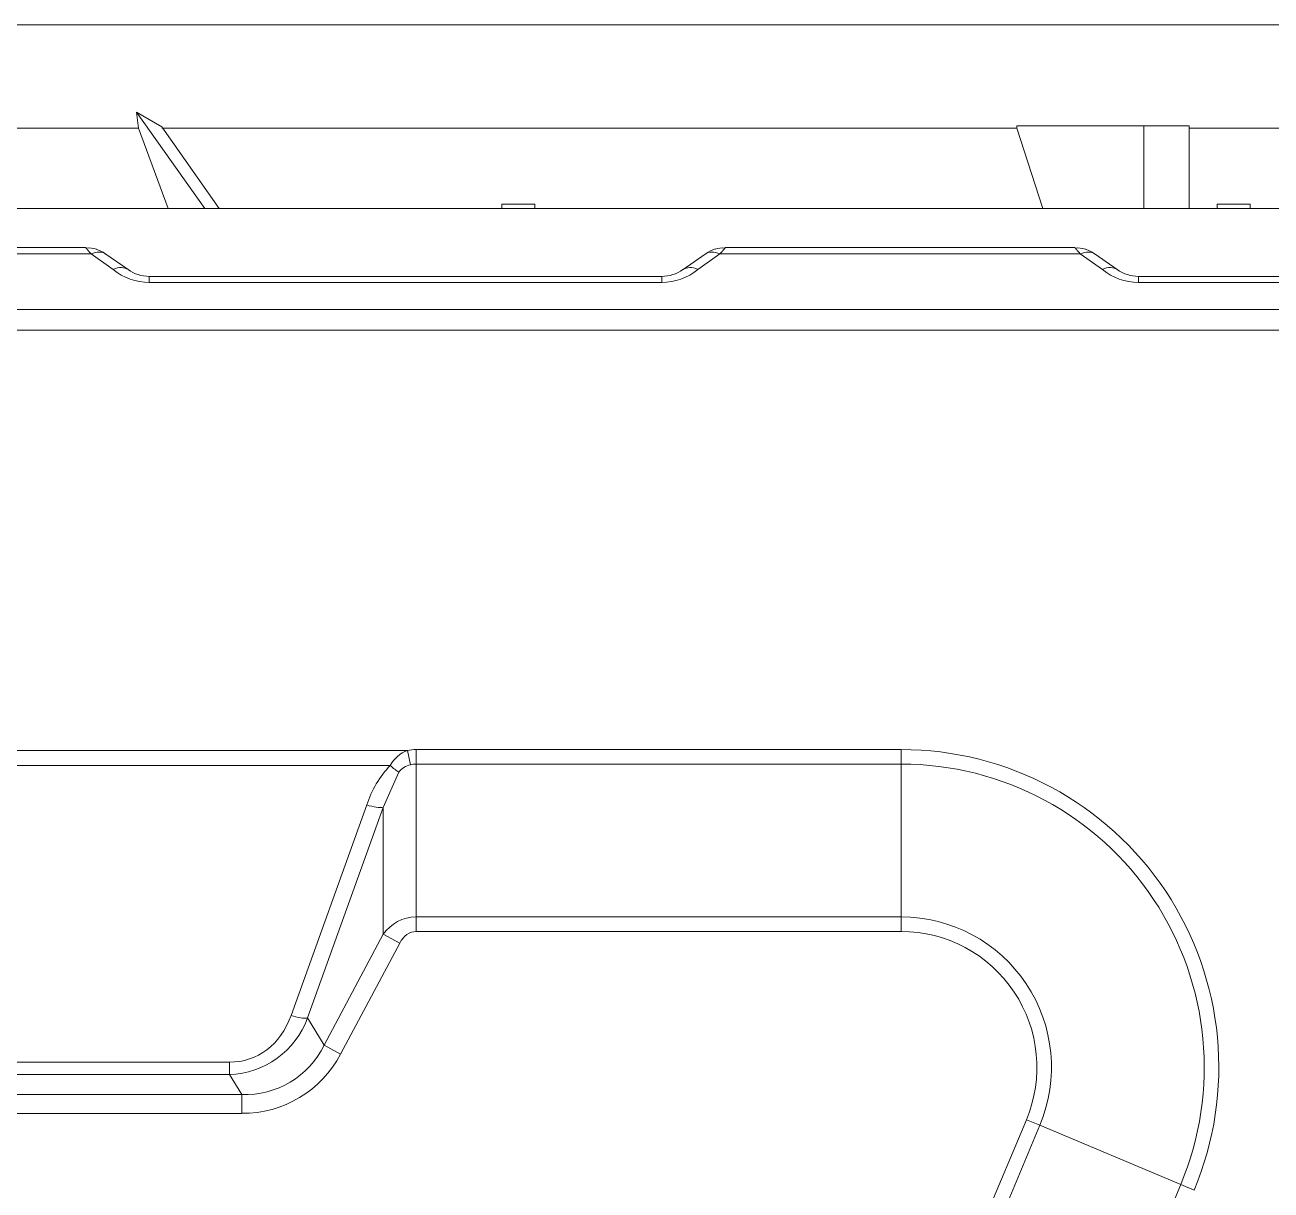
# Model space of a CAD drawing. Header units: millimetres. Extents: x 113490 to 142599, y -20467 to 115.
# Drawn here: x 123045.3 to 123347.7, y -6368.3 to -6085.7 of the extents above; entities that cross this region are included whole.
import ezdxf

# ---------------------------------------------------------------- set-up
doc = ezdxf.new("R2010")
doc.units = ezdxf.units.MM
doc.layers.add('DV1_0', color=7, linetype='Continuous')

msp = doc.modelspace()

# ---------------------------------------------------------------- linework, layer by layer
at = {"layer": 'DV1_0', "color": 7, "linetype": 'Continuous', "lineweight": 15}
for p, q in [((123425.76, -6085.69), (122494.76, -6085.69)), ((123072.41, -6106.81), (123078.51, -6110.43)), ((123072.41, -6106.81), (123072.9, -6110.72)), ((123088.94, -6130.18), (123072.41, -6106.81)), ((123092.47, -6130.18), (123078.51, -6110.43)), ((123285.96, -6110.18), (123286.02, -6110.72)), ((123285.96, -6110.18), (123316.79, -6110.18)), ((123316.79, -6110.18), (123327.81, -6110.18)), ((123316.79, -6110.18), (123316.79, -6130.18)), ((123327.81, -6110.18), (123327.81, -6130.18)), ((123072.9, -6110.72), (122847.62, -6110.72)), ((123072.9, -6110.72), (123080.1, -6130.18)), ((123286.02, -6110.72), (123078.54, -6110.72)), ((123286.02, -6110.72), (123292.32, -6130.18)), ((123414.42, -6110.72), (123327.81, -6110.72)), ((123457.6, -6130.18), (122463.69, -6130.18)), ((123169, -6129.18), (123161, -6129.18)), ((123161, -6129.18), (123161, -6130.18)), ((123169, -6130.18), (123169, -6129.18)), ((123342.56, -6129.18), (123334.56, -6129.18)), ((123334.56, -6129.18), (123334.56, -6130.18)), ((123342.56, -6130.18), (123342.56, -6129.18)), ((123060.04, -6139.68), (122860.48, -6139.68)), ((123300.04, -6139.68), (123215.28, -6139.68)), ((123064.95, -6141.28), (123064.71, -6141.11)), ((123070.34, -6145.05), (123064.95, -6141.28)), ((123210.37, -6141.28), (123204.99, -6145.05)), ((123210.61, -6141.11), (123210.37, -6141.28)), ((123304.71, -6141.11), (123304.95, -6141.28)), ((123304.95, -6141.28), (123310.34, -6145.05)), ((123199.82, -6146.68), (123075.5, -6146.68)), ((123315.5, -6146.68), (123439.82, -6146.68))]:
    msp.add_line(p, q, dxfattribs=at)
at = {"layer": 'DV1_0', "color": 7, "linetype": 'Continuous', "lineweight": 20}
for p, q in [((123061.37, -6141.22), (122859.15, -6141.22)), ((123066.76, -6144.99), (123061.37, -6141.22)), ((123213.95, -6141.22), (123208.57, -6144.99)), ((123301.37, -6141.22), (123213.95, -6141.22)), ((123301.37, -6141.22), (123306.76, -6144.99)), ((123075.5, -6146.68), (123075.5, -6148.14)), ((123199.82, -6146.68), (123199.82, -6148.14)), ((123315.5, -6148.14), (123315.5, -6146.68)), ((123199.82, -6148.14), (123075.5, -6148.14)), ((123315.5, -6148.14), (123439.82, -6148.14)), ((122488.26, -6154.76), (123517.88, -6154.76)), ((122488.26, -6159.73), (123517.88, -6159.73)), ((123140.25, -6261.47), (123257.92, -6261.47)), ((123140.25, -6261.47), (123140.25, -6265.01)), ((123257.92, -6265.01), (123257.92, -6261.47)), ((122782.38, -6261.68), (123138.14, -6261.68)), ((123138.14, -6261.68), (123138.84, -6265.18)), ((122786.58, -6265.31), (123133.94, -6265.31)), ((123132.26, -6275.5), (123136.04, -6266.97)), ((123140.25, -6302.08), (123140.25, -6265.01)), ((123140.25, -6265.01), (123257.92, -6265.01)), ((123257.92, -6302.08), (123257.92, -6265.01)), ((123109.89, -6326.01), (123128.27, -6274.91)), ((123113.88, -6326.6), (123132.26, -6275.5)), ((123132.26, -6306.3), (123132.26, -6275.5)), ((123140.25, -6305.61), (123140.25, -6302.08)), ((123140.25, -6302.08), (123257.92, -6302.08)), ((123257.92, -6305.61), (123257.92, -6302.08)), ((123117.92, -6333.22), (123132.26, -6306.3)), ((123136.25, -6308.43), (123132.26, -6306.3)), ((123140.25, -6305.61), (123257.92, -6305.61)), ((123121.91, -6335.35), (123136.25, -6308.43)), ((123113.88, -6326.6), (123117.92, -6333.22)), ((123121.91, -6335.35), (123117.92, -6333.22)), ((122825.58, -6337.31), (123094.94, -6337.31)), ((123094.94, -6340.3), (123094.94, -6337.31)), ((122825.58, -6340.3), (123094.94, -6340.3)), ((123094.94, -6340.3), (123097.93, -6345.2)), ((122822.6, -6345.2), (123097.93, -6345.2)), ((123097.93, -6349.73), (123097.93, -6345.2)), ((122822.6, -6349.73), (123097.93, -6349.73)), ((123288.29, -6351.28), (123229.39, -6491.73)), ((123288.29, -6351.28), (123291.55, -6352.64)), ((123291.55, -6352.64), (123232.65, -6493.1)), ((123291.55, -6352.64), (123325.74, -6366.98)), ((123325.74, -6366.98), (123050.93, -7022.32)), ((123325.74, -6366.98), (123329, -6368.35))]:
    msp.add_line(p, q, dxfattribs=at)
at = {"layer": 'DV1_0', "color": 7, "linetype": 'Continuous', "lineweight": 15}
for centre, radius, start, end in [((123060.83, -6145.14), 5.36, 69.9142, 97.2184), ((123060.04, -6147.99), 8.31, 55, 72.2319), ((123215.28, -6147.99), 8.31, 106.9484, 125), ((123214.48, -6144.96), 5.18, 82.4063, 109.1972), ((123300.84, -6144.96), 5.18, 70.8028, 97.5937), ((123300.04, -6147.99), 8.31, 55, 74.1034), ((123075.5, -6137.68), 9, 235, 270), ((123199.82, -6137.68), 9, 270, 305), ((123315.5, -6137.68), 9, 235, 270)]:
    msp.add_arc(centre, radius, start, end, dxfattribs=at)
at = {"layer": 'DV1_0', "color": 7, "linetype": 'Continuous', "lineweight": 20}
for centre, radius, start, end in [((123075.3, -6135), 13.14, 229.4667, 270.8885), ((123200.03, -6135), 13.14, 269.1115, 310.5333), ((123315.3, -6135), 13.14, 229.4667, 270.8885), ((123140.25, -6272.17), 10.7, 90.0205, 101.3741), ((123257.92, -6338.54), 77.07, 337.25, 90), ((123141, -6269.23), 8.07, 110.7215, 150.9615), ((123152.39, -6282.69), 25.34, 136.7081, 162.1283), ((123140.02, -6270.1), 5.06, 103.4595, 141.8119), ((123140.25, -6270.77), 5.76, 90.0565, 104.1625), ((123257.92, -6338.54), 73.54, 337.25, 90), ((123140.33, -6311.89), 9.82, 90.4762, 145.2659), ((123257.92, -6338.54), 36.46, 337.25, 90), ((123257.92, -6338.54), 32.93, 337.25, 90), ((123094.29, -6319.46), 20.85, 271.7853, 339.9934), ((123098.64, -6323.71), 21.5, 268.1141, 333.7439), ((123098.18, -6322.96), 26.77, 269.4613, 332.436)]:
    msp.add_arc(centre, radius, start, end, dxfattribs=at)
at = {"layer": 'DV1_0', "color": 7, "linetype": 'Continuous', "lineweight": 15}
for centre, major_axis, start_param, end_param in [((123061.37, -6146.39), (3.58, 5.11), 0, 0.82425), ((123213.95, -6146.39), (-3.58, 5.11), 5.458935, 6.283185), ((123301.37, -6146.39), (-3.58, -5.11), 3.141593, 3.965842), ((123066.76, -6150.16), (3.58, 5.11), 0, 0.82425), ((123208.57, -6150.16), (-3.58, 5.11), 5.458935, 6.283185), ((123306.76, -6150.16), (-3.58, -5.11), 3.141593, 3.965842)]:
    msp.add_ellipse(centre, major_axis=major_axis, ratio=0.647809, start_param=start_param, end_param=end_param, dxfattribs=at)
at = {"layer": 'DV1_0', "color": 7, "linetype": 'Continuous', "lineweight": 20}
for centre, major_axis, ratio, start_param, end_param in [((123133.94, -6263.77), (3.48, -3.59), 0.220719, 4.935998, 5.565263), ((123128.27, -6273.37), (4.7, -1.69), 0.292381, 4.817177, 5.822019), ((123140.24, -6312.67), (0.01, 7.05), 0.707954, 0.001094, 0.927445), ((123090.14, -6311.33), (-10.95, 24.71), 0.7344, 2.826953, 3.797155), ((123109.89, -6324.47), (4.7, -1.69), 0.292381, 4.817177, 5.822019)]:
    msp.add_ellipse(centre, major_axis=major_axis, ratio=ratio, start_param=start_param, end_param=end_param, dxfattribs=at)
at = {"layer": 'DV1_0', "color": 7, "linetype": 'Continuous', "lineweight": 15}
for points, knots in [([(123060.15, -6139.82), (123060.14, -6139.81), (123060.12, -6139.78), (123060.09, -6139.75), (123060.07, -6139.72), (123060.06, -6139.7), (123060.05, -6139.69), (123060.05, -6139.68), (123060.04, -6139.68), (123060.04, -6139.68), (123060.04, -6139.68)], [0.7509567, 0.7509567, 0.7509567, 0.7509567, 0.7916016, 0.8314503, 0.8682579, 0.9005755, 0.9291212, 0.954231, 0.9772561, 1, 1, 1, 1]), ([(123215.28, -6139.68), (123215.28, -6139.68), (123215.28, -6139.68), (123215.28, -6139.68), (123215.27, -6139.69), (123215.26, -6139.7), (123215.25, -6139.72), (123215.23, -6139.75), (123215.2, -6139.78), (123215.18, -6139.8), (123215.17, -6139.82)], [0, 0, 0, 0, 0.0225374, 0.0454989, 0.0704143, 0.098741, 0.1307988, 0.1673279, 0.2070823, 0.2462765, 0.2462765, 0.2462765, 0.2462765]), ([(123300.04, -6139.68), (123300.04, -6139.68), (123300.04, -6139.68), (123300.05, -6139.68), (123300.05, -6139.69), (123300.06, -6139.7), (123300.07, -6139.72), (123300.09, -6139.75), (123300.12, -6139.78), (123300.14, -6139.8), (123300.15, -6139.82)], [0, 0, 0, 0, 0.0224356, 0.0453537, 0.0705465, 0.0992692, 0.1318335, 0.1687345, 0.2084763, 0.2462763, 0.2462763, 0.2462763, 0.2462763])]:
    msp.add_open_spline(points, degree=3, knots=knots, dxfattribs=at)
at = {"layer": 'DV1_0', "color": 7, "linetype": 'Continuous', "lineweight": 20}
for points, knots in [([(123061.37, -6141.22), (123061.33, -6141.18), (123061.25, -6141.09), (123061.15, -6140.98), (123061.04, -6140.86), (123060.95, -6140.76), (123060.86, -6140.66), (123060.78, -6140.56), (123060.7, -6140.48), (123060.63, -6140.39), (123060.56, -6140.31), (123060.49, -6140.24), (123060.44, -6140.17), (123060.38, -6140.1), (123060.33, -6140.04), (123060.28, -6139.98), (123060.23, -6139.92), (123060.19, -6139.87), (123060.16, -6139.84), (123060.15, -6139.82)], [0, 0, 0, 0, 0.0543588, 0.1067058, 0.1570709, 0.205627, 0.2525109, 0.2978687, 0.3418474, 0.3846002, 0.4262902, 0.467097, 0.5072271, 0.5469309, 0.586537, 0.626506, 0.6676125, 0.7095209, 0.7509567, 0.7509567, 0.7509567, 0.7509567]), ([(123215.17, -6139.82), (123215.17, -6139.82), (123215.16, -6139.83), (123215.13, -6139.87), (123215.09, -6139.92), (123215.05, -6139.98), (123215, -6140.04), (123214.94, -6140.1), (123214.89, -6140.17), (123214.83, -6140.24), (123214.77, -6140.31), (123214.7, -6140.39), (123214.62, -6140.48), (123214.55, -6140.56), (123214.46, -6140.66), (123214.37, -6140.76), (123214.28, -6140.86), (123214.18, -6140.98), (123214.07, -6141.09), (123213.99, -6141.18), (123213.95, -6141.22)], [0.2462765, 0.2462765, 0.2462765, 0.2462765, 0.2478004, 0.2893052, 0.3313103, 0.3725387, 0.4126163, 0.4523132, 0.4921018, 0.5323136, 0.5732018, 0.614975, 0.657814, 0.7018834, 0.7473364, 0.7943251, 0.84298, 0.893508, 0.9458809, 1, 1, 1, 1]), ([(123300.15, -6139.82), (123300.15, -6139.82), (123300.16, -6139.83), (123300.19, -6139.87), (123300.23, -6139.92), (123300.28, -6139.98), (123300.33, -6140.04), (123300.38, -6140.1), (123300.44, -6140.17), (123300.49, -6140.24), (123300.56, -6140.31), (123300.63, -6140.39), (123300.7, -6140.48), (123300.78, -6140.57), (123300.86, -6140.66), (123300.95, -6140.76), (123301.05, -6140.87), (123301.15, -6140.98), (123301.26, -6141.1), (123301.33, -6141.18), (123301.37, -6141.22)], [0.2462763, 0.2462763, 0.2462763, 0.2462763, 0.2491174, 0.2905793, 0.3326019, 0.3737722, 0.4137224, 0.4533359, 0.4930439, 0.5331815, 0.5739972, 0.6156977, 0.6584626, 0.7024547, 0.7478268, 0.7947289, 0.8432919, 0.8937212, 0.9459893, 1, 1, 1, 1])]:
    msp.add_open_spline(points, degree=3, knots=knots, dxfattribs=at)

doc.saveas('drawing.dxf')
